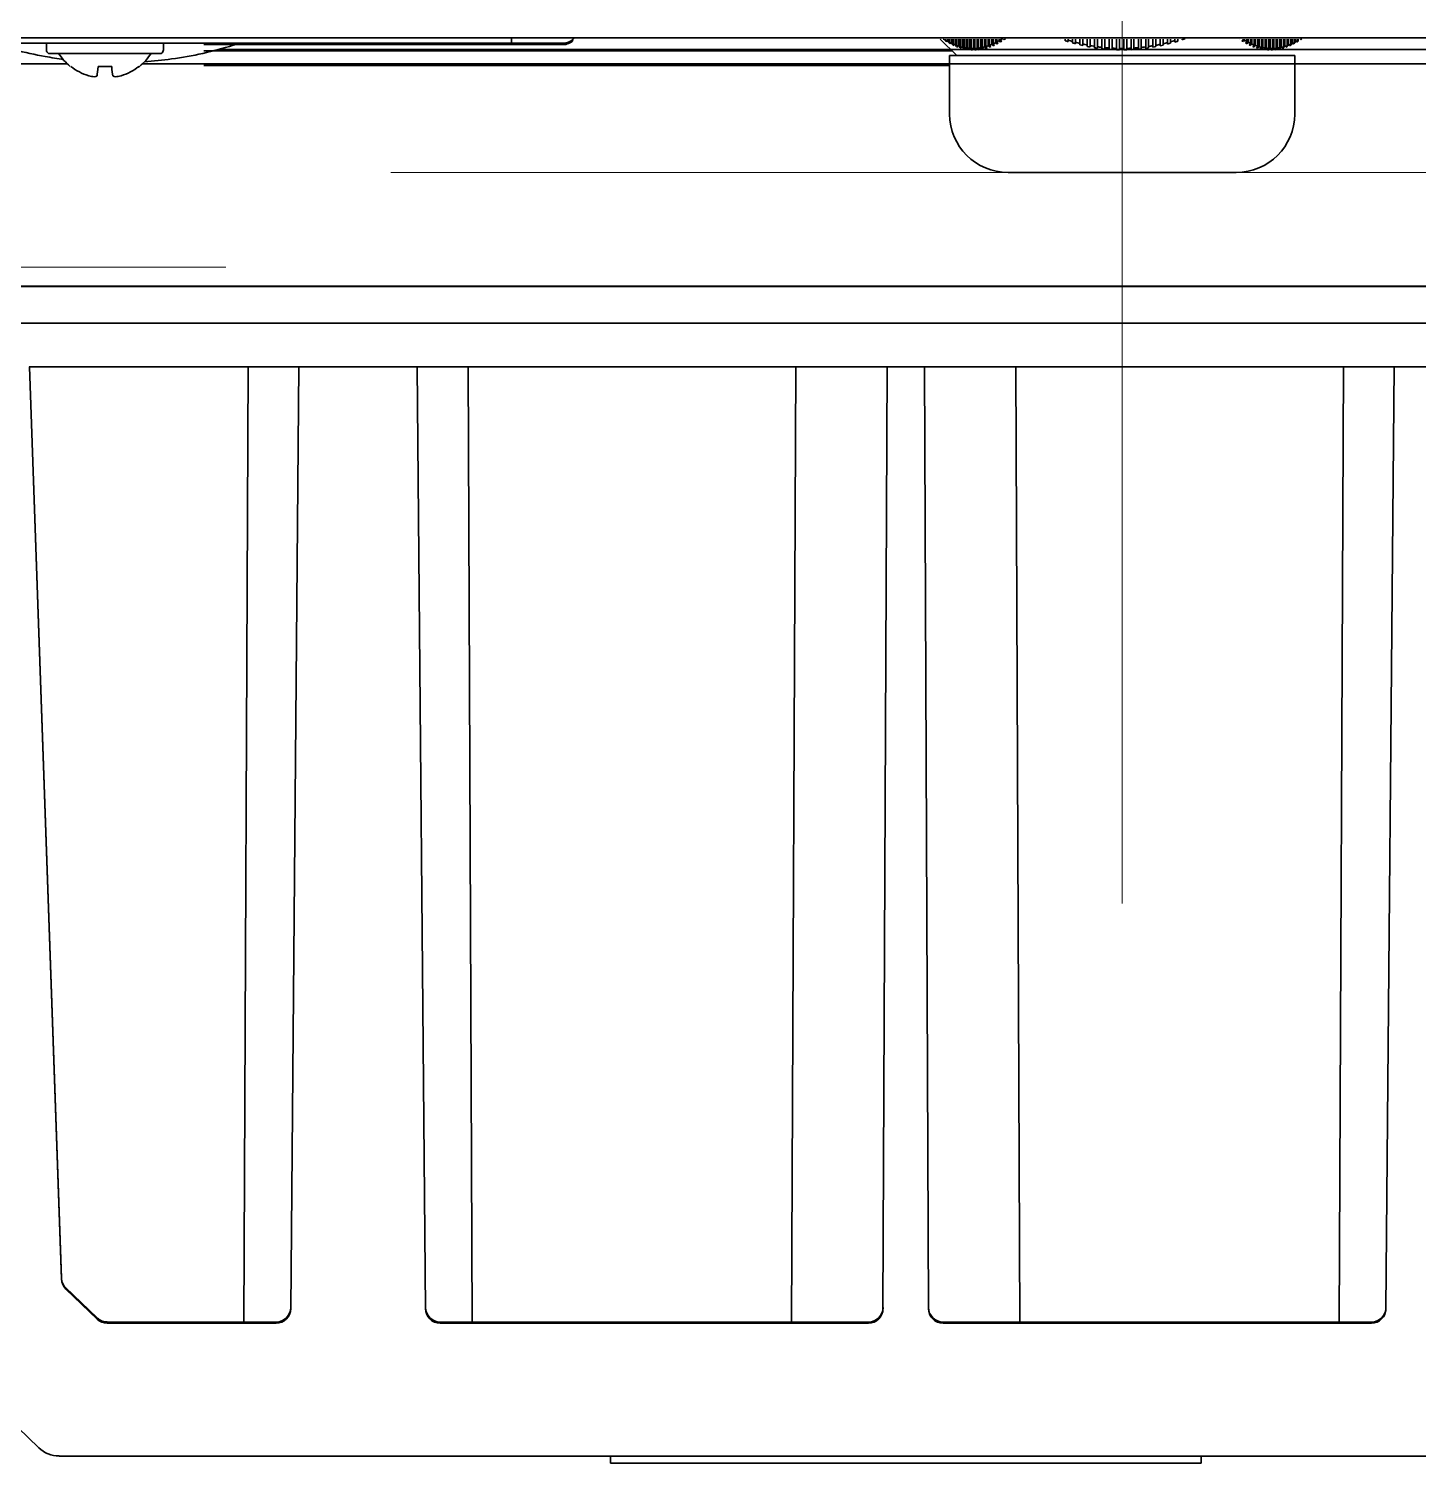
# Model space of a CAD drawing. Extents: x 53 to 4125, y 6244 to 9910.
# Drawn here: x 2788 to 2883, y 8998.9 to 9097 of the extents above; entities that cross this region are included whole.
import ezdxf

# ---------------------------------------------------------------- set-up
doc = ezdxf.new("R2010")
doc.units = 0
doc.header["$LTSCALE"] = 5
doc.layers.get('0').update_dxf_attribs({"linetype": 'CONTINUOUS', "lineweight": 0})
doc.layers.add('1', color=7, linetype='CONTINUOUS', true_color=0xffffff)

msp = doc.modelspace()

# ---------------------------------------------------------------- linework, layer by layer
at = {"color": 3}
for p, q in [((2862.775, 9137.169), (2862.775, 9037.169)), ((2812.775, 9087.169), (2912.775, 9087.169))]:
    msp.add_line(p, q, dxfattribs=at)
at = {"color": 1}
msp.add_line((2701.484, 9080.695), (2801.484, 9080.695), dxfattribs=at)
at = {"layer": '1', "color": 7, "linetype": 'Continuous', "lineweight": 35}
for p, q in [((2962.275, 9096.393), (2216.275, 9096.393)), ((2821.023, 9096.018), (2761.538, 9096.018)), ((2789.215, 9096.018), (2789.21, 9095.968)), ((2797.21, 9095.968), (2797.206, 9096.018)), ((2850.335, 9096.293), (2851.459, 9095.169)), ((2850.535, 9096.293), (2850.547, 9096.281)), ((2850.61, 9096.293), (2850.61, 9096.278)), ((2850.61, 9096.278), (2850.697, 9096.183)), ((2850.697, 9096.293), (2850.697, 9096.183)), ((2850.71, 9096.293), (2850.71, 9096.217)), ((2850.71, 9096.217), (2850.797, 9096.121)), ((2850.86, 9096.293), (2850.86, 9096.131)), ((2850.86, 9096.131), (2850.947, 9096.034)), ((2850.947, 9096.293), (2850.947, 9096.034)), ((2850.96, 9096.293), (2850.96, 9096.077)), ((2850.96, 9096.077), (2851.047, 9095.98)), ((2851.11, 9096.293), (2851.11, 9096.002)), ((2851.197, 9096.293), (2851.197, 9095.905)), ((2851.21, 9096.293), (2851.21, 9095.956)), ((2851.36, 9096.293), (2851.36, 9095.893)), ((2851.447, 9096.293), (2851.447, 9095.795)), ((2851.46, 9096.293), (2851.46, 9095.855)), ((2851.61, 9096.293), (2851.61, 9095.803)), ((2851.697, 9096.293), (2851.697, 9095.705)), ((2851.71, 9096.293), (2851.71, 9095.773)), ((2851.86, 9096.293), (2851.86, 9095.735)), ((2851.947, 9096.293), (2851.947, 9095.635)), ((2851.96, 9096.293), (2851.96, 9095.713)), ((2852.11, 9096.293), (2852.11, 9095.686)), ((2852.197, 9096.293), (2852.197, 9095.587)), ((2852.21, 9096.293), (2852.21, 9095.673)), ((2852.36, 9096.293), (2852.36, 9095.659)), ((2852.447, 9096.293), (2852.447, 9095.559)), ((2852.46, 9096.293), (2852.46, 9095.654)), ((2852.61, 9096.293), (2852.61, 9095.653)), ((2852.697, 9096.293), (2852.697, 9095.553)), ((2852.71, 9096.293), (2852.71, 9095.657)), ((2852.86, 9096.293), (2852.86, 9095.668)), ((2852.947, 9096.293), (2852.947, 9095.568)), ((2852.96, 9096.293), (2852.96, 9095.68)), ((2853.11, 9096.293), (2853.11, 9095.705)), ((2853.197, 9096.293), (2853.197, 9095.605)), ((2853.21, 9096.293), (2853.21, 9095.725)), ((2853.36, 9096.293), (2853.36, 9095.762)), ((2853.447, 9096.293), (2853.447, 9095.663)), ((2853.46, 9096.293), (2853.46, 9095.79)), ((2853.61, 9096.293), (2853.61, 9095.839)), ((2853.697, 9096.293), (2853.697, 9095.741)), ((2853.71, 9096.293), (2853.71, 9095.876)), ((2853.86, 9096.293), (2853.86, 9095.937)), ((2853.947, 9096.293), (2853.947, 9095.84)), ((2853.96, 9096.293), (2853.96, 9095.982)), ((2854.11, 9096.293), (2854.11, 9096.055)), ((2854.197, 9095.958), (2854.11, 9096.055)), ((2854.197, 9096.293), (2854.197, 9095.958)), ((2854.21, 9096.293), (2854.21, 9096.108)), ((2854.297, 9096.011), (2854.21, 9096.108)), ((2854.36, 9096.293), (2854.36, 9096.192)), ((2854.447, 9096.096), (2854.36, 9096.192)), ((2854.447, 9096.293), (2854.447, 9096.096)), ((2854.46, 9096.293), (2854.46, 9096.252)), ((2854.547, 9096.157), (2854.46, 9096.252)), ((2854.697, 9096.253), (2854.66, 9096.293)), ((2854.697, 9096.293), (2854.697, 9096.253)), ((2858.583, 9096.293), (2858.583, 9096.281)), ((2858.883, 9096.293), (2858.883, 9096.278)), ((2858.883, 9096.278), (2858.883, 9096.183)), ((2859.083, 9096.293), (2859.083, 9096.217)), ((2859.083, 9096.217), (2859.083, 9096.121)), ((2859.383, 9096.293), (2859.383, 9096.131)), ((2859.383, 9096.131), (2859.383, 9096.034)), ((2859.583, 9096.293), (2859.583, 9096.077)), ((2859.583, 9096.077), (2859.583, 9095.98)), ((2859.883, 9096.293), (2859.883, 9096.002)), ((2860.083, 9096.293), (2860.083, 9095.956)), ((2860.383, 9096.293), (2860.383, 9095.893)), ((2860.583, 9096.293), (2860.583, 9095.855)), ((2860.883, 9096.293), (2860.883, 9095.803)), ((2861.083, 9096.293), (2861.083, 9095.773)), ((2861.383, 9096.293), (2861.383, 9095.735)), ((2861.583, 9096.293), (2861.583, 9095.713)), ((2861.883, 9096.293), (2861.883, 9095.686)), ((2862.083, 9096.293), (2862.083, 9095.673)), ((2862.383, 9096.293), (2862.383, 9095.659)), ((2862.583, 9096.293), (2862.583, 9095.654)), ((2862.883, 9096.293), (2862.883, 9095.653)), ((2863.083, 9096.293), (2863.083, 9095.657)), ((2863.383, 9096.293), (2863.383, 9095.668)), ((2863.583, 9096.293), (2863.583, 9095.68)), ((2863.883, 9096.293), (2863.883, 9095.705)), ((2864.083, 9096.293), (2864.083, 9095.725)), ((2864.383, 9096.293), (2864.383, 9095.762)), ((2864.583, 9096.293), (2864.583, 9095.79)), ((2864.883, 9096.293), (2864.883, 9095.839)), ((2865.083, 9096.293), (2865.083, 9095.876)), ((2865.383, 9096.293), (2865.383, 9095.937)), ((2865.583, 9096.293), (2865.583, 9095.982)), ((2865.883, 9096.293), (2865.883, 9096.055)), ((2865.883, 9095.958), (2865.883, 9096.055)), ((2866.083, 9096.293), (2866.083, 9096.108)), ((2866.083, 9096.011), (2866.083, 9096.108)), ((2866.383, 9096.293), (2866.383, 9096.192)), ((2866.383, 9096.096), (2866.383, 9096.192)), ((2866.583, 9096.293), (2866.583, 9096.252)), ((2866.583, 9096.157), (2866.583, 9096.252)), ((2866.883, 9096.253), (2866.883, 9096.293)), ((2870.823, 9096.293), (2870.812, 9096.281)), ((2870.812, 9096.281), (2870.812, 9096.293)), ((2871.048, 9096.278), (2870.962, 9096.183)), ((2871.048, 9096.293), (2871.048, 9096.278)), ((2871.062, 9096.121), (2871.062, 9096.293)), ((2871.148, 9096.217), (2871.062, 9096.121)), ((2871.148, 9096.293), (2871.148, 9096.217)), ((2871.298, 9096.131), (2871.212, 9096.034)), ((2871.298, 9096.293), (2871.298, 9096.131)), ((2871.312, 9095.98), (2871.312, 9096.293)), ((2871.398, 9096.077), (2871.312, 9095.98)), ((2871.398, 9096.293), (2871.398, 9096.077)), ((2871.548, 9096.293), (2871.548, 9096.002)), ((2871.562, 9095.858), (2871.562, 9096.293)), ((2871.648, 9096.293), (2871.648, 9095.956)), ((2871.798, 9096.293), (2871.798, 9095.893)), ((2871.812, 9095.756), (2871.812, 9096.293)), ((2871.898, 9096.293), (2871.898, 9095.855)), ((2872.048, 9096.293), (2872.048, 9095.803)), ((2872.062, 9095.674), (2872.062, 9096.293)), ((2872.148, 9096.293), (2872.148, 9095.773)), ((2872.298, 9096.293), (2872.298, 9095.735)), ((2872.312, 9095.613), (2872.312, 9096.293)), ((2872.398, 9096.293), (2872.398, 9095.713)), ((2872.548, 9096.293), (2872.548, 9095.686)), ((2872.562, 9095.573), (2872.562, 9096.293)), ((2872.648, 9096.293), (2872.648, 9095.673)), ((2872.798, 9096.293), (2872.798, 9095.659)), ((2872.812, 9095.554), (2872.812, 9096.293)), ((2872.898, 9096.293), (2872.898, 9095.654)), ((2873.048, 9096.293), (2873.048, 9095.653)), ((2873.062, 9095.557), (2873.062, 9096.293)), ((2873.148, 9096.293), (2873.148, 9095.657)), ((2873.298, 9096.293), (2873.298, 9095.668)), ((2873.312, 9095.581), (2873.312, 9096.293)), ((2873.398, 9096.293), (2873.398, 9095.68)), ((2873.548, 9096.293), (2873.548, 9095.705)), ((2873.562, 9095.626), (2873.562, 9096.293)), ((2873.648, 9096.293), (2873.648, 9095.725)), ((2873.798, 9096.293), (2873.798, 9095.762)), ((2873.812, 9095.692), (2873.812, 9096.293)), ((2873.898, 9096.293), (2873.898, 9095.79)), ((2874.048, 9096.293), (2874.048, 9095.839)), ((2874.062, 9095.778), (2874.062, 9096.293)), ((2874.148, 9096.293), (2874.148, 9095.876)), ((2874.298, 9096.293), (2874.298, 9095.937)), ((2874.312, 9095.885), (2874.312, 9096.293)), ((2874.398, 9096.293), (2874.398, 9095.982)), ((2874.462, 9095.958), (2874.548, 9096.055)), ((2874.548, 9096.293), (2874.548, 9096.055)), ((2874.562, 9096.011), (2874.562, 9096.293)), ((2874.562, 9096.011), (2874.648, 9096.108)), ((2874.648, 9096.293), (2874.648, 9096.108)), ((2874.712, 9096.096), (2874.798, 9096.192)), ((2874.798, 9096.293), (2874.798, 9096.192)), ((2874.812, 9096.157), (2874.812, 9096.293)), ((2874.962, 9096.253), (2874.999, 9096.293)), ((2789.21, 9095.968), (2789.21, 9095.568)), ((2797.06, 9095.318), (2789.36, 9095.318)), ((2797.21, 9095.568), (2797.21, 9095.968)), ((2821.023, 9095.918), (2799.975, 9095.918)), ((2799.977, 9095.493), (2851.134, 9095.493)), ((2800.938, 9095.593), (2914.297, 9095.593)), ((2874.575, 9095.169), (2850.975, 9095.169)), ((2850.975, 9095.169), (2850.975, 9091.169)), ((2851.11, 9096.002), (2851.197, 9095.905)), ((2851.21, 9095.956), (2851.297, 9095.858)), ((2851.36, 9095.893), (2851.447, 9095.795)), ((2851.46, 9095.855), (2851.547, 9095.756)), ((2851.61, 9095.803), (2851.697, 9095.705)), ((2851.71, 9095.773), (2851.797, 9095.674)), ((2851.86, 9095.735), (2851.947, 9095.635)), ((2851.96, 9095.713), (2852.047, 9095.613)), ((2852.11, 9095.686), (2852.197, 9095.587)), ((2852.21, 9095.673), (2852.297, 9095.573)), ((2852.36, 9095.659), (2852.447, 9095.559)), ((2852.46, 9095.654), (2852.547, 9095.554)), ((2852.61, 9095.653), (2852.697, 9095.553)), ((2852.71, 9095.657), (2852.797, 9095.557)), ((2852.947, 9095.568), (2852.86, 9095.668)), ((2853.047, 9095.581), (2852.96, 9095.68)), ((2853.197, 9095.605), (2853.11, 9095.705)), ((2853.297, 9095.626), (2853.21, 9095.725)), ((2853.447, 9095.663), (2853.36, 9095.762)), ((2853.547, 9095.692), (2853.46, 9095.79)), ((2853.697, 9095.741), (2853.61, 9095.839)), ((2853.797, 9095.778), (2853.71, 9095.876)), ((2853.947, 9095.84), (2853.86, 9095.937)), ((2854.047, 9095.885), (2853.96, 9095.982)), ((2859.883, 9096.002), (2859.883, 9095.905)), ((2860.083, 9095.956), (2860.083, 9095.858)), ((2860.383, 9095.893), (2860.383, 9095.795)), ((2860.583, 9095.855), (2860.583, 9095.756)), ((2860.883, 9095.803), (2860.883, 9095.705)), ((2861.083, 9095.773), (2861.083, 9095.674)), ((2861.383, 9095.735), (2861.383, 9095.635)), ((2861.583, 9095.713), (2861.583, 9095.613)), ((2861.883, 9095.686), (2861.883, 9095.587)), ((2862.083, 9095.673), (2862.083, 9095.573)), ((2862.383, 9095.659), (2862.383, 9095.559)), ((2862.583, 9095.654), (2862.583, 9095.554)), ((2862.883, 9095.653), (2862.883, 9095.553)), ((2863.083, 9095.657), (2863.083, 9095.557)), ((2863.383, 9095.668), (2863.383, 9095.568)), ((2863.583, 9095.581), (2863.583, 9095.68)), ((2863.883, 9095.605), (2863.883, 9095.705)), ((2864.083, 9095.626), (2864.083, 9095.725)), ((2864.383, 9095.663), (2864.383, 9095.762)), ((2864.583, 9095.692), (2864.583, 9095.79)), ((2864.883, 9095.741), (2864.883, 9095.839)), ((2865.083, 9095.778), (2865.083, 9095.876)), ((2865.383, 9095.84), (2865.383, 9095.937)), ((2865.583, 9095.885), (2865.583, 9095.982)), ((2871.548, 9096.002), (2871.462, 9095.905)), ((2871.648, 9095.956), (2871.562, 9095.858)), ((2871.798, 9095.893), (2871.712, 9095.795)), ((2871.898, 9095.855), (2871.812, 9095.756)), ((2872.048, 9095.803), (2871.962, 9095.705)), ((2872.148, 9095.773), (2872.062, 9095.674)), ((2872.298, 9095.735), (2872.212, 9095.635)), ((2872.398, 9095.713), (2872.312, 9095.613)), ((2872.548, 9095.686), (2872.462, 9095.587)), ((2872.648, 9095.673), (2872.562, 9095.573)), ((2872.798, 9095.659), (2872.712, 9095.559)), ((2872.898, 9095.654), (2872.812, 9095.554)), ((2873.048, 9095.653), (2872.962, 9095.553)), ((2873.148, 9095.657), (2873.062, 9095.557)), ((2873.212, 9095.568), (2873.298, 9095.668)), ((2873.312, 9095.581), (2873.398, 9095.68)), ((2873.462, 9095.605), (2873.548, 9095.705)), ((2873.562, 9095.626), (2873.648, 9095.725)), ((2873.712, 9095.663), (2873.798, 9095.762)), ((2873.812, 9095.692), (2873.898, 9095.79)), ((2873.962, 9095.741), (2874.048, 9095.839)), ((2874.062, 9095.778), (2874.148, 9095.876)), ((2874.212, 9095.84), (2874.298, 9095.937)), ((2874.312, 9095.885), (2874.398, 9095.982)), ((2874.575, 9091.169), (2874.575, 9095.169)), ((2790.65, 9094.593), (2753.526, 9094.593)), ((2914.775, 9094.593), (2795.775, 9094.593)), ((2850.973, 9094.493), (2799.976, 9094.493)), ((2854.975, 9087.169), (2870.575, 9087.169)), ((2928.321, 9079.393), (2638.986, 9079.393)), ((2777.438, 9079.373), (2789.021, 9079.373)), ((2789.021, 9079.373), (2792.555, 9079.373)), ((2903.396, 9079.373), (2792.555, 9079.373)), ((2809.11, 9079.393), (2809.11, 9079.373)), ((2811.94, 9079.373), (2811.94, 9079.393)), ((2789.781, 9076.873), (2778.199, 9076.873)), ((2792.608, 9076.873), (2789.781, 9076.873)), ((2903.342, 9076.873), (2792.608, 9076.873)), ((2788.915, 9073.873), (2788.025, 9073.873)), ((2790.239, 9011.479), (2788.061, 9073.873)), ((2790.239, 9011.545), (2788.063, 9073.873)), ((2791.745, 9073.873), (2788.915, 9073.873)), ((2904.205, 9073.873), (2791.745, 9073.873)), ((2803.001, 9073.872), (2802.716, 9008.539)), ((2806.477, 9073.873), (2805.915, 9009.448)), ((2815.135, 9009.448), (2814.573, 9073.873)), ((2818.334, 9008.539), (2818.049, 9073.872)), ((2840.451, 9073.872), (2840.166, 9008.539)), ((2846.42, 9009.452), (2846.701, 9073.873)), ((2849.53, 9009.452), (2849.249, 9073.873)), ((2855.784, 9008.539), (2855.499, 9073.872)), ((2877.901, 9073.872), (2877.616, 9008.539)), ((2881.377, 9073.873), (2880.815, 9009.448)), ((2792.676, 9008.817), (2790.526, 9010.893)), ((2792.674, 9008.739), (2790.544, 9010.796)), ((2804.916, 9008.539), (2793.364, 9008.539)), ((2793.368, 9008.539), (2793.369, 9008.535)), ((2804.915, 9008.458), (2793.369, 9008.458)), ((2845.421, 9008.539), (2816.135, 9008.539)), ((2845.42, 9008.458), (2816.135, 9008.458)), ((2879.816, 9008.539), (2850.53, 9008.539)), ((2879.815, 9008.458), (2850.53, 9008.458)), ((2788.688, 8999.935), (2781.571, 9006.807)), ((2788.688, 8999.935), (2788.688, 8999.935)), ((2790.077, 8999.374), (2790.077, 8999.373)), ((2905.874, 8999.373), (2790.077, 8999.373)), ((2827.775, 8998.873), (2827.775, 8999.373)), ((2868.175, 8998.873), (2868.175, 8999.373))]:
    msp.add_line(p, q, dxfattribs=at)
for centre, radius, start, end in [((2863.569, 9111.027), 15.566, 252.48018, 253.25053), ((2863.41, 9110.703), 15.119, 253.36989, 254.55289), ((2863.295, 9110.079), 14.579, 254.43845, 255.25276), ((2863.177, 9109.836), 14.22, 255.36162, 256.60747), ((2862.406, 9109.704), 14.085, 283.03772, 284.29368), ((2862.295, 9109.934), 14.429, 284.40058, 285.22204), ((2862.185, 9110.548), 14.957, 285.10946, 286.30326), ((2862.033, 9110.858), 15.389, 286.42101, 287.19887), ((2861.69, 9111.928), 16.514, 288.33093, 289.06352), ((2789.494, 9095.568), 0.283, 180, 241.92751), ((2793.21, 9097.318), 3.74, 212.32411, 230.6111), ((2793.21, 9097.318), 3.74, 309.37906, 327.67589), ((2796.927, 9095.568), 0.283, 298.07249, 0), ((2863.092, 9109.274), 13.749, 256.50495, 257.36055), ((2863.009, 9109.108), 13.473, 257.45682, 258.76058), ((2862.95, 9108.608), 13.068, 258.67206, 259.565), ((2862.896, 9108.516), 12.871, 259.64666, 261.00147), ((2862.859, 9108.078), 12.53, 260.92893, 261.85392), ((2862.827, 9108.056), 12.406, 261.91912, 263.31625), ((2862.806, 9107.68), 12.129, 263.26141, 264.2119), ((2862.791, 9107.727), 12.075, 264.25908, 265.68811), ((2862.782, 9107.413), 11.86, 265.65233, 266.62074), ((2862.777, 9107.527), 11.874, 266.6487, 268.09783), ((2862.776, 9107.274), 11.722, 268.08205, 269.05996), ((2862.775, 9107.454), 11.802, 269.06798, 270.52451), ((2862.775, 9107.264), 11.711, 270.52912, 271.50777), ((2862.774, 9107.506), 11.853, 271.4954, 272.94669), ((2862.77, 9107.38), 11.828, 272.97133, 273.94194), ((2862.763, 9107.685), 12.032, 273.90947, 275.34272), ((2862.75, 9107.626), 12.074, 275.38674, 276.3408), ((2862.731, 9107.992), 12.341, 276.28908, 277.69233), ((2862.703, 9108.002), 12.453, 277.75462, 278.68437), ((2862.669, 9108.429), 12.783, 278.61469, 279.97725), ((2862.619, 9108.51), 12.968, 280.05628, 280.955), ((2862.564, 9108.999), 13.362, 280.86904, 282.18189), ((2862.486, 9109.153), 13.625, 282.27585, 283.13803), ((2854.975, 9091.169), 4, 180, 270), ((2870.575, 9091.169), 4, 270, 0), ((2843.941, 9078.393), 1, 90, 101.418), ((2852.01, 9078.393), 1, 78.582, 90), ((2804.916, 9009.539), 1, 270.38918, 359.5), ((2816.135, 9009.539), 1, 180.5, 270.14391), ((2845.421, 9009.539), 1, 270.39421, 359.75), ((2850.53, 9009.539), 1, 180.25, 270.16006), ((2879.816, 9009.539), 1, 270.38918, 359.5), ((2790.077, 9001.373), 2, 226, 270)]:
    msp.add_arc(centre, radius, start, end, dxfattribs=at)
for centre, major_axis, ratio, start_param, end_param in [((2853.04, 9111.027), (0, 15.566), 0.5, 2.835814, 2.849259), ((2852.874, 9110.703), (0, 15.119), 0.5, 2.851342, 2.87199), ((2852.902, 9110.079), (0, 14.579), 0.5, 2.869992, 2.884205), ((2852.757, 9109.836), (0, 14.22), 0.5, 2.886105, 2.907849), ((2852.371, 9109.704), (0, 14.085), 0.5, 3.369144, 3.391064), ((2852.402, 9109.934), (0, 14.429), 0.5, 3.39293, 3.407267), ((2852.261, 9110.548), (0, 14.957), 0.5, 3.405302, 3.426138), ((2852.272, 9110.858), (0, 15.389), 0.5, 3.428193, 3.44177), ((2852.113, 9111.534), (0, 15.987), 0.5, 3.439628, 3.459319), ((2852.1, 9111.928), (0, 16.514), 0.5, 3.461528, 3.474314), ((2873.305, 9111.027), (0, -15.566), 0.5, 5.977407, 5.990852), ((2873.312, 9110.703), (0, -15.119), 0.5, 5.992935, 6.013582), ((2873.167, 9110.079), (0, -14.579), 0.5, 6.011585, 6.025797), ((2873.195, 9109.836), (0, -14.22), 0.5, 6.027697, 6.049442), ((2872.81, 9109.704), (0, -14.085), 0.5, 0.227551, 0.249472), ((2872.667, 9109.934), (0, -14.429), 0.5, 0.251338, 0.265675), ((2872.699, 9110.548), (0, -14.957), 0.5, 0.26371, 0.284546), ((2872.537, 9110.858), (0, -15.389), 0.5, 0.286601, 0.300177), ((2872.365, 9111.928), (0, -16.514), 0.5, 0.319935, 0.332721), ((2852.801, 9109.274), (0, 13.749), 0.5, 2.90606, 2.920993), ((2852.673, 9109.108), (0, 13.473), 0.5, 2.922673, 2.945428), ((2852.73, 9108.608), (0, 13.068), 0.5, 2.943883, 2.959468), ((2852.617, 9108.516), (0, 12.871), 0.5, 2.960893, 2.984539), ((2852.684, 9108.078), (0, 12.53), 0.5, 2.983273, 2.999417), ((2852.582, 9108.056), (0, 12.406), 0.5, 3.000555, 3.024939), ((2852.658, 9107.68), (0, 12.129), 0.5, 3.023982, 3.040571), ((2852.564, 9107.727), (0, 12.075), 0.5, 3.041395, 3.066336), ((2852.646, 9107.413), (0, 11.86), 0.5, 3.065712, 3.082613), ((2852.557, 9107.527), (0, 11.874), 0.5, 3.083101, 3.108394), ((2852.643, 9107.274), (0, 11.722), 0.5, 3.108118, 3.125186), ((2852.556, 9107.454), (0, 11.802), 0.5, 3.125326, 3.150747), ((2852.643, 9107.264), (0, 11.711), 0.5, 3.150828, 3.167908), ((2852.556, 9107.506), (0, 11.853), 0.5, 3.167692, 3.193022), ((2852.64, 9107.38), (0, 11.828), 0.5, 3.193452, 3.210392), ((2852.55, 9107.685), (0, 12.032), 0.5, 3.209826, 3.234841), ((2852.63, 9107.626), (0, 12.074), 0.5, 3.235609, 3.252261), ((2852.534, 9107.992), (0, 12.341), 0.5, 3.251358, 3.275849), ((2852.607, 9108.002), (0, 12.453), 0.5, 3.276936, 3.293163), ((2852.503, 9108.429), (0, 12.783), 0.5, 3.291947, 3.315729), ((2852.565, 9108.51), (0, 12.968), 0.5, 3.317108, 3.332793), ((2852.45, 9108.999), (0, 13.362), 0.5, 3.331293, 3.354207), ((2852.498, 9109.153), (0, 13.625), 0.5, 3.355847, 3.370895), ((2873.066, 9109.274), (0, -13.749), 0.5, 6.047652, 6.062585), ((2873.111, 9109.108), (0, -13.473), 0.5, 6.064266, 6.08702), ((2872.995, 9108.608), (0, -13.068), 0.5, 6.085476, 6.10106), ((2873.055, 9108.516), (0, -12.871), 0.5, 6.102485, 6.126131), ((2872.949, 9108.078), (0, -12.53), 0.5, 6.124865, 6.141009), ((2873.02, 9108.056), (0, -12.406), 0.5, 6.142147, 6.166532), ((2872.923, 9107.68), (0, -12.129), 0.5, 6.165575, 6.182164), ((2873.002, 9107.727), (0, -12.075), 0.5, 6.182987, 6.207929), ((2872.911, 9107.413), (0, -11.86), 0.5, 6.207304, 6.224206), ((2872.995, 9107.527), (0, -11.874), 0.5, 6.224694, 6.249986), ((2872.908, 9107.274), (0, -11.722), 0.5, 6.249711, 6.266779), ((2872.994, 9107.454), (0, -11.802), 0.5, 6.266918, 6.29234), ((2872.908, 9107.264), (0, -11.711), 0.5, 0.009235, 0.026316), ((2872.994, 9107.506), (0, -11.853), 0.5, 0.0261, 0.051429), ((2872.905, 9107.38), (0, -11.828), 0.5, 0.051859, 0.0688), ((2872.988, 9107.685), (0, -12.032), 0.5, 0.068233, 0.093248), ((2872.895, 9107.626), (0, -12.074), 0.5, 0.094016, 0.110668), ((2872.972, 9107.992), (0, -12.341), 0.5, 0.109765, 0.134256), ((2872.872, 9108.002), (0, -12.453), 0.5, 0.135344, 0.151571), ((2872.941, 9108.429), (0, -12.783), 0.5, 0.150355, 0.174136), ((2872.83, 9108.51), (0, -12.968), 0.5, 0.175515, 0.191201), ((2872.889, 9108.999), (0, -13.362), 0.5, 0.189701, 0.212614), ((2872.763, 9109.153), (0, -13.625), 0.5, 0.214254, 0.229302), ((2793.205, 9097.339), (3.624, 0.873), 0.997235, 3.804658, 4.177379), ((2792.914, 9097.339), (0.269, 3.718), 0.017407, 3.440796, 3.813517), ((2793.507, 9097.339), (0.269, -3.718), 0.017407, 5.611261, 5.983982), ((2793.216, 9097.339), (3.624, -0.873), 0.997235, 5.247399, 5.62012), ((2792.952, 9097.375), (0.806, 3.6), 0.902278, 3.129444, 3.24631), ((2792.656, 9097.375), (0.383, 3.669), 0.420739, 3.280106, 3.396972), ((2793.765, 9097.375), (0.383, -3.669), 0.420739, 6.027806, 6.144672), ((2793.469, 9097.375), (0.806, -3.6), 0.902278, 6.178468, 6.295334), ((2791.239, 9011.514), (-1, 0), 0.99863, 0.034859, 0.802166), ((2791.233, 9011.597), (-0.884, -0.467), 0.992708, 6.279751, 6.6006), ((2793.369, 9009.457), (-1, 0), 0.99863, 0.802166, 1.570796), ((2804.915, 9009.457), (1, 0), 0.998629, 4.712389, 6.274471), ((2816.135, 9009.457), (1, 0), 0.998629, 3.150307, 4.712389), ((2845.42, 9009.457), (1, 0), 0.99863, 4.712389, 6.278828), ((2850.53, 9009.457), (1, 0), 0.99863, 3.14595, 4.712389), ((2879.815, 9009.457), (1, 0), 0.998629, 4.712389, 6.274471), ((2790.077, 9001.374), (-1.389, -1.439), 0.999885, 0, 0.768002)]:
    msp.add_ellipse(centre, major_axis=major_axis, ratio=ratio, start_param=start_param, end_param=end_param, dxfattribs=at)
for points, knots in [([(2821.023, 9096.018), (2821.023, 9096.018), (2821.023, 9096.025), (2821.023, 9096.049), (2821.023, 9096.068), (2821.023, 9096.117), (2821.023, 9096.147), (2821.023, 9096.218), (2821.023, 9096.259), (2821.023, 9096.304)], [0, 0, 0, 0, 0.241551, 0.241551, 0.494367, 0.494367, 0.747184, 0.747184, 1, 1, 1, 1]), ([(2821.023, 9095.918), (2821.023, 9095.918), (2821.023, 9095.925), (2821.023, 9095.949), (2821.023, 9095.968), (2821.023, 9096.017), (2821.023, 9096.047), (2821.023, 9096.118), (2821.023, 9096.159), (2821.023, 9096.204)], [0, 0, 0, 0, 0.241551, 0.241551, 0.494367, 0.494367, 0.747184, 0.747184, 1, 1, 1, 1]), ([(2824.543, 9096.018), (2824.542, 9096.018), (2824.54, 9096.018), (2824.533, 9096.018), (2824.528, 9096.018), (2824.515, 9096.018), (2824.507, 9096.018), (2824.489, 9096.018), (2824.479, 9096.018), (2824.455, 9096.018), (2824.442, 9096.018), (2824.413, 9096.018), (2824.381, 9096.018), (2824.344, 9096.018), (2824.304, 9096.018), (2824.283, 9096.018), (2824.216, 9096.018), (2824.166, 9096.018), (2824.057, 9096.018), (2823.998, 9096.018), (2823.87, 9096.018), (2823.801, 9096.018), (2823.691, 9096.018), (2823.654, 9096.018), (2823.577, 9096.018), (2823.537, 9096.018), (2823.416, 9096.018), (2823.331, 9096.018), (2823.155, 9096.018), (2823.064, 9096.018), (2822.921, 9096.018), (2822.872, 9096.018), (2822.798, 9096.018), (2822.773, 9096.018), (2822.724, 9096.018), (2822.698, 9096.018), (2822.572, 9096.018), (2822.469, 9096.018), (2822.259, 9096.018), (2822.152, 9096.018), (2821.934, 9096.018), (2821.823, 9096.018), (2821.654, 9096.018), (2821.597, 9096.018), (2821.483, 9096.018), (2821.426, 9096.018), (2821.312, 9096.018), (2821.254, 9096.018), (2821.139, 9096.018), (2821.081, 9096.018), (2821.023, 9096.018)], [0, 0, 0, 0, 0.03125, 0.03125, 0.0625, 0.0625, 0.09375, 0.09375, 0.125, 0.125, 0.15625, 0.15625, 0.1875, 0.21875, 0.21875, 0.25, 0.25, 0.3125, 0.3125, 0.375, 0.375, 0.4375, 0.4375, 0.46875, 0.46875, 0.5, 0.5, 0.5625, 0.5625, 0.625, 0.625, 0.65625, 0.65625, 0.671875, 0.671875, 0.6875, 0.6875, 0.75, 0.75, 0.8125, 0.8125, 0.875, 0.875, 0.90625, 0.90625, 0.9375, 0.9375, 0.96875, 0.96875, 1, 1, 1, 1]), ([(2824.543, 9096.018), (2824.608, 9096.018), (2824.673, 9096.024), (2824.8, 9096.049), (2824.862, 9096.068), (2824.982, 9096.117), (2825.039, 9096.147), (2825.147, 9096.218), (2825.198, 9096.259), (2825.244, 9096.305)], [0, 0, 0, 0, 0.25, 0.25, 0.5, 0.5, 0.75, 0.75, 1, 1, 1, 1]), ([(2824.543, 9095.918), (2824.608, 9095.918), (2824.673, 9095.924), (2824.8, 9095.949), (2824.862, 9095.968), (2824.982, 9096.017), (2825.039, 9096.047), (2825.147, 9096.118), (2825.198, 9096.159), (2825.244, 9096.205)], [0, 0, 0, 0, 0.25, 0.25, 0.5, 0.5, 0.75, 0.75, 1, 1, 1, 1]), ([(2785.559, 9096.002), (2786.047, 9095.84), (2787.22, 9095.493), (2788.843, 9095.137), (2789.976, 9094.963), (2790.4, 9094.908)], [0, 0, 0, 0, 0.315066, 0.744856, 1, 1, 1, 1]), ([(2795.917, 9094.746), (2796.538, 9094.789), (2797.881, 9094.928), (2799.916, 9095.291), (2801.443, 9095.696), (2802.26, 9095.958), (2802.398, 9096.004)], [0, 0, 0, 0, 0.27895, 0.604943, 0.932856, 1, 1, 1, 1]), ([(2824.543, 9095.918), (2824.542, 9095.918), (2824.54, 9095.918), (2824.533, 9095.918), (2824.528, 9095.918), (2824.515, 9095.918), (2824.507, 9095.918), (2824.489, 9095.918), (2824.479, 9095.918), (2824.455, 9095.918), (2824.442, 9095.918), (2824.413, 9095.918), (2824.381, 9095.918), (2824.344, 9095.918), (2824.304, 9095.918), (2824.283, 9095.918), (2824.216, 9095.918), (2824.166, 9095.918), (2824.057, 9095.918), (2823.998, 9095.918), (2823.87, 9095.918), (2823.801, 9095.918), (2823.691, 9095.918), (2823.654, 9095.918), (2823.577, 9095.918), (2823.537, 9095.918), (2823.416, 9095.918), (2823.331, 9095.918), (2823.155, 9095.918), (2823.064, 9095.918), (2822.921, 9095.918), (2822.872, 9095.918), (2822.798, 9095.918), (2822.773, 9095.918), (2822.724, 9095.918), (2822.698, 9095.918), (2822.572, 9095.918), (2822.469, 9095.918), (2822.259, 9095.918), (2822.152, 9095.918), (2821.934, 9095.918), (2821.823, 9095.918), (2821.654, 9095.918), (2821.597, 9095.918), (2821.483, 9095.918), (2821.426, 9095.918), (2821.312, 9095.918), (2821.254, 9095.918), (2821.139, 9095.918), (2821.081, 9095.918), (2821.023, 9095.918)], [0, 0, 0, 0, 0.03125, 0.03125, 0.0625, 0.0625, 0.09375, 0.09375, 0.125, 0.125, 0.15625, 0.15625, 0.1875, 0.21875, 0.21875, 0.25, 0.25, 0.3125, 0.3125, 0.375, 0.375, 0.4375, 0.4375, 0.46875, 0.46875, 0.5, 0.5, 0.5625, 0.5625, 0.625, 0.625, 0.65625, 0.65625, 0.671875, 0.671875, 0.6875, 0.6875, 0.75, 0.75, 0.8125, 0.8125, 0.875, 0.875, 0.90625, 0.90625, 0.9375, 0.9375, 0.96875, 0.96875, 1, 1, 1, 1]), ([(2792.743, 9094.426), (2792.782, 9094.426), (2792.82, 9094.426), (2792.898, 9094.426), (2792.975, 9094.427), (2793.053, 9094.427), (2793.132, 9094.427), (2793.171, 9094.427), (2793.289, 9094.427), (2793.367, 9094.427), (2793.484, 9094.426), (2793.523, 9094.426), (2793.6, 9094.426), (2793.639, 9094.426), (2793.678, 9094.426)], [0, 0, 0, 0, 0.125, 0.125, 0.25, 0.375, 0.375, 0.5, 0.5, 0.75, 0.75, 0.875, 0.875, 1, 1, 1, 1]), ([(2795.459, 9094.381), (2795.459, 9094.381), (2795.459, 9094.381), (2795.46, 9094.381), (2795.459, 9094.381), (2795.46, 9094.381), (2795.46, 9094.381), (2795.46, 9094.381), (2795.461, 9094.381), (2795.467, 9094.381), (2795.487, 9094.383), (2795.523, 9094.391), (2795.559, 9094.406), (2795.577, 9094.423), (2795.581, 9094.427)], [0, 0, 0, 0, 0.027884, 0.277145, 0.291773, 0.294227, 0.295879, 0.297549, 0.301484, 0.309236, 0.393846, 0.614236, 0.898364, 1, 1, 1, 1]), ([(2790.349, 9011.13), (2790.341, 9011.145), (2790.311, 9011.205), (2790.255, 9011.361), (2790.24, 9011.501), (2790.239, 9011.58)], [0, 0, 0, 0, 0.145816, 0.55847, 1, 1, 1, 1]), ([(2793.364, 9008.554), (2793.306, 9008.548), (2793.131, 9008.546), (2792.882, 9008.644), (2792.736, 9008.769), (2792.685, 9008.827)], [0, 0, 0, 0, 0.225075, 0.703229, 1, 1, 1, 1]), ([(2847.975, 8998.873), (2846.393, 8998.873), (2842.998, 8998.873), (2838.066, 8998.873), (2833.611, 8998.873), (2830.304, 8998.873), (2828.494, 8998.873), (2827.868, 8998.873), (2827.775, 8998.873), (2827.775, 8998.873)], [0, 0, 0, 0, 0.203649, 0.436682, 0.641124, 0.800868, 0.915365, 0.960191, 1, 1, 1, 1]), ([(2868.175, 8998.873), (2868.175, 8998.873), (2867.635, 8998.873), (2866.354, 8998.873), (2865.047, 8998.873), (2863.503, 8998.873), (2861.787, 8998.873), (2860.271, 8998.873), (2859.023, 8998.873), (2858.068, 8998.873), (2857.082, 8998.873), (2855.668, 8998.873), (2853.761, 8998.873), (2851.321, 8998.873), (2849.368, 8998.873), (2848.234, 8998.873), (2847.975, 8998.873)], [0, 0, 0, 0, 0.106353, 0.169105, 0.239089, 0.315308, 0.396018, 0.479225, 0.521163, 0.563024, 0.605947, 0.651193, 0.748459, 0.854083, 0.966665, 1, 1, 1, 1])]:
    msp.add_open_spline(points, degree=3, knots=knots, dxfattribs=at)
msp.add_open_spline([(2825.334, 9096.393), (2825.244, 9096.305)], degree=1, dxfattribs=at)

doc.saveas('drawing.dxf')
